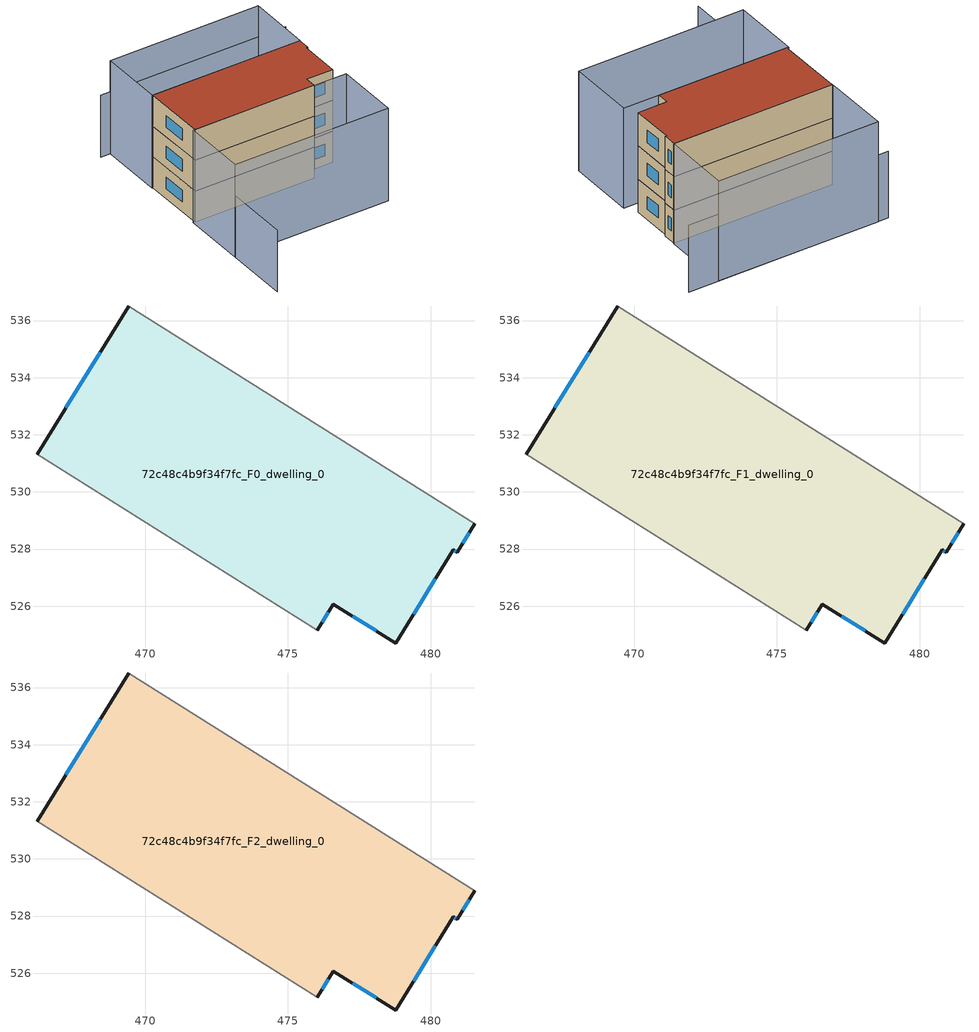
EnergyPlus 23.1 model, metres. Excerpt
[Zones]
72c48c4b9f34f7fc_F0_dwelling_0
 floor ground (EU_floor_Construction): 481.55,528.89 480.93,527.88 480.79,527.97 478.78,524.71 476.58,526.07 476.03,525.16 466.21,531.33 469.42,536.51 z0
 wall outside (EU_wall_Construction): 469.42,536.51 466.21,531.33 / 476.03,525.16 476.58,526.07 478.78,524.71 480.79,527.97 480.93,527.88 481.55,528.89 z0:3
 wall adiabatic (EU_wall_Construction): 466.21,531.33 476.03,525.16 / 481.55,528.89 469.42,536.51 z0:3
 window (EU_Window_Construction): 468.42,534.89 467.21,532.94 / 481.12,528.2 481.35,528.58 / 480.83,527.94 480.88,527.91 / 479.4,525.73 480.16,526.95 / 477.27,525.64 478.09,525.13 / 476.2,525.44 476.41,525.78 z0.93:2.07
72c48c4b9f34f7fc_F1_dwelling_0
 floor to 72c48c4b9f34f7fc_F0_dwelling_0 (EU_floor_Construction): 481.55,528.89 480.92,527.88 480.79,527.97 478.77,524.71 476.58,526.07 476.03,525.16 466.21,531.33 469.42,536.51 z3
 wall outside (EU_wall_Construction): 469.42,536.51 466.21,531.33 / 476.03,525.16 476.58,526.07 478.78,524.71 480.79,527.97 480.93,527.88 481.55,528.89 z3:6
 wall adiabatic (EU_wall_Construction): 466.21,531.33 476.03,525.16 / 481.55,528.89 469.42,536.51 z3:6
 window (EU_Window_Construction): 468.42,534.89 467.21,532.94 / 481.12,528.2 481.35,528.58 / 480.83,527.94 480.88,527.91 / 479.4,525.73 480.16,526.95 / 477.27,525.64 478.09,525.13 / 476.2,525.44 476.41,525.78 z3.93:5.07
72c48c4b9f34f7fc_F2_dwelling_0
 floor to 72c48c4b9f34f7fc_F1_dwelling_0 (EU_floor_Construction): 481.55,528.89 480.92,527.88 480.79,527.97 478.77,524.71 476.58,526.07 476.03,525.16 466.21,531.33 469.42,536.51 z6
 wall outside (EU_wall_Construction): 469.42,536.51 466.21,531.33 / 476.03,525.16 476.58,526.07 478.78,524.71 480.79,527.97 480.93,527.88 481.55,528.89 z6:9
 wall adiabatic (EU_wall_Construction): 466.21,531.33 476.03,525.16 / 481.55,528.89 469.42,536.51 z6:9
 window (EU_Window_Construction): 468.42,534.89 467.21,532.94 / 481.12,528.2 481.35,528.58 / 480.83,527.94 480.88,527.91 / 479.4,525.73 480.16,526.95 / 477.27,525.64 478.09,525.13 / 476.2,525.44 476.41,525.78 z6.93:8.07
 roof outside (EU_roof_Construction): 478.78,524.71 480.79,527.97 480.93,527.88 481.55,528.89 469.42,536.51 466.21,531.33 476.03,525.16 476.58,526.07 z9
shading: 459.57,521.1 462.81,526.26 / 487.13,532.58 471.83,542.19 z0:6; 475.44,518.33 462.81,526.27 / 462.81,526.27 466.05,531.43 / 466.05,531.43 478.69,523.49 / 478.69,523.49 475.44,518.33 / 472.62,541.7 484.83,534.03 / 484.83,534.03 481.58,528.87 / 481.58,528.87 469.38,536.53 / 469.38,536.53 472.62,541.7 z0:9
[Building]
EU S2 Campaign: North Axis=0; Terrain=City; Solar Distribution=FullExterior
[Site:Location]
Montreal-Trudeau.Intl.AP: Latitude=45.4667; Longitude=-73.75; Time Zone=-5; Elevation=36
[SizingPeriod:WeatherFileDays]
AnnualSizingPeriod: Begin Month=1; Begin Day of Month=1; End Month=12; End Day of Month=31; Day of Week for Start Day=Monday; Use Weather File Daylight Saving Period=No; Use Weather File Rain and Snow Indicators=No
[MATERIAL]
EU_InternalMass_Material: Roughness=MediumRough; Thickness=0.1; Conductivity=1; Density=1800; Specific Heat=900; Thermal Absorptance=0.9; Solar Absorptance=0.7; Visible Absorptance=0.7
[MATERIAL:NOMASS] Roughness=MediumRough; Thermal Absorptance=0.9; Solar Absorptance=0.7; Visible Absorptance=0.7
Name | Thermal Resistance
EU_wall_NoMass; EU_floor_NoMass | 1.36485
EU_roof_NoMass | 2.55992
[WINDOWMATERIAL:SIMPLEGLAZINGSYSTEM]
EU_Window_SimpleGlazing: UFactor=3.92339; Solar Heat Gain Coefficient=0.8; Visible Transmittance=0.8
[CONSTRUCTION]
EU_wall_Construction: EU_wall_NoMass
EU_roof_Construction: EU_roof_NoMass
EU_floor_Construction: EU_floor_NoMass
EU_Window_Construction: EU_Window_SimpleGlazing
EU_InternalMass_Construction: EU_InternalMass_Material
[ZONE] Type=1; Multiplier=1; Ceiling Height=autocalculate; Volume=251.254; Floor Area=autocalculate; Part of Total Floor Area=Yes
72c48c4b9f34f7fc_F0_dwelling_0; 72c48c4b9f34f7fc_F1_dwelling_0; 72c48c4b9f34f7fc_F2_dwelling_0
[INTERNALMASS] Construction=EU_InternalMass_Construction; Surface Area=83.7514
Name | Zone or ZoneList
72c48c4b9f34f7fc_F0_dwelling_0_EU_InternalMass | 72c48c4b9f34f7fc_F0_dwelling_0
72c48c4b9f34f7fc_F1_dwelling_0_EU_InternalMass | 72c48c4b9f34f7fc_F1_dwelling_0
72c48c4b9f34f7fc_F2_dwelling_0_EU_InternalMass | 72c48c4b9f34f7fc_F2_dwelling_0
[OTHEREQUIPMENT] Fuel Type=Electricity; Design Level Calculation Method=Watts/Area; Power per Zone Floor Area=1; Fraction Latent=0; Fraction Radiant=0; Fraction Lost=0; Carbon Dioxide Generation Rate=0; EndUse Subcategory=EU_Step8_InternalGains
Name | Zone or ZoneList or Space or SpaceList | Schedule
EU_Step8_InternalGain_72c48c4b9f34f7fc_F0_dwelling_0_f000 | 72c48c4b9f34f7fc_F0_dwelling_0 | EU_Step8_GainSchedule_72c48c4b9f34f7fc_F0_dwelling_0_f000
EU_Step8_InternalGain_72c48c4b9f34f7fc_F1_dwelling_0_f000 | 72c48c4b9f34f7fc_F1_dwelling_0 | EU_Step8_GainSchedule_72c48c4b9f34f7fc_F1_dwelling_0_f000
EU_Step8_InternalGain_72c48c4b9f34f7fc_F2_dwelling_0_f000 | 72c48c4b9f34f7fc_F2_dwelling_0 | EU_Step8_GainSchedule_72c48c4b9f34f7fc_F2_dwelling_0_f000
[ZONEVENTILATION:DESIGNFLOWRATE] Schedule=EU_AlwaysOn; Design Flow Rate Calculation Method=AirChanges/Hour; Air Changes per Hour=0.860309; Ventilation Type=Natural; Fan Pressure Rise=0; Fan Total Efficiency=1; Constant Term Coefficient=1; Temperature Term Coefficient=0; Velocity Term Coefficient=0; Velocity Squared Term Coefficient=0; Minimum Indoor Temperature=-100; Maximum Indoor Temperature=100; Delta Temperature=-100; Minimum Outdoor Temperature=-100; Maximum Outdoor Temperature=100; Maximum Wind Speed=40
Name | Zone or ZoneList or Space or SpaceList
EU_ConstantAir_72c48c4b9f34f7fc_F0_dwelling_0 | 72c48c4b9f34f7fc_F0_dwelling_0
EU_ConstantAir_72c48c4b9f34f7fc_F1_dwelling_0 | 72c48c4b9f34f7fc_F1_dwelling_0
EU_ConstantAir_72c48c4b9f34f7fc_F2_dwelling_0 | 72c48c4b9f34f7fc_F2_dwelling_0
[HVACTEMPLATE:THERMOSTAT] Constant Heating Setpoint=20; Constant Cooling Setpoint=50
EU_HeatOnly_72c48c4b9f34f7fc_F0_dwelling_0; EU_HeatOnly_72c48c4b9f34f7fc_F1_dwelling_0; EU_HeatOnly_72c48c4b9f34f7fc_F2_dwelling_0
[HVACTEMPLATE:ZONE:IDEALLOADSAIRSYSTEM] System Availability Schedule=EU_AlwaysOn; Maximum Heating Supply Air Temperature=50; Minimum Cooling Supply Air Temperature=13; Maximum Heating Supply Air Humidity Ratio=0.0156; Minimum Cooling Supply Air Humidity Ratio=0.0077; Heating Limit=NoLimit; Cooling Limit=NoLimit; Heating Availability Schedule=EU_AlwaysOn; Cooling Availability Schedule=EU_CoolingOff; Dehumidification Control Type=ConstantSensibleHeatRatio; Cooling Sensible Heat Ratio=0.7; Dehumidification Setpoint=60; Humidification Control Type=None; Humidification Setpoint=30; Outdoor Air Method=None; Outdoor Air Flow Rate per Person=0.00944; Outdoor Air Flow Rate per Zone Floor Area=0; Outdoor Air Flow Rate per Zone=0; Demand Controlled Ventilation Type=None; Outdoor Air Economizer Type=NoEconomizer; Heat Recovery Type=None; Sensible Heat Recovery Effectiveness=0.7; Latent Heat Recovery Effectiveness=0.65
Name | Template Thermostat
72c48c4b9f34f7fc_F0_dwelling_0 | EU_HeatOnly_72c48c4b9f34f7fc_F0_dwelling_0
72c48c4b9f34f7fc_F1_dwelling_0 | EU_HeatOnly_72c48c4b9f34f7fc_F1_dwelling_0
72c48c4b9f34f7fc_F2_dwelling_0 | EU_HeatOnly_72c48c4b9f34f7fc_F2_dwelling_0
[SIZING:ZONE] Zone Cooling Design Supply Air Temperature Input Method=SupplyAirTemperature; Zone Cooling Design Supply Air Temperature=13; Zone Heating Design Supply Air Temperature Input Method=SupplyAirTemperature; Zone Heating Design Supply Air Temperature=50; Zone Cooling Design Supply Air Humidity Ratio=0.008; Zone Heating Design Supply Air Humidity Ratio=0.008; Cooling Design Air Flow Method=DesignDay; Cooling Design Air Flow Rate=0; Cooling Minimum Air Flow per Zone Floor Area=0.000762; Cooling Minimum Air Flow=0; Cooling Minimum Air Flow Fraction=0.2; Heating Design Air Flow Method=DesignDay; Heating Design Air Flow Rate=0; Heating Maximum Air Flow per Zone Floor Area=0.002032; Heating Maximum Air Flow=0.141576; Heating Maximum Air Flow Fraction=0.3; Account for Dedicated Outdoor Air System=No; Dedicated Outdoor Air System Control Strategy=NeutralSupplyAir; Dedicated Outdoor Air Low Setpoint Temperature for Design=autosize; Dedicated Outdoor Air High Setpoint Temperature for Design=autosize; Zone Load Sizing Method=Sensible Load Only No Latent Load; Zone Latent Cooling Design Supply Air Humidity Ratio Input Method=HumidityRatioDifference; Zone Cooling Design Supply Air Humidity Ratio Difference=0.005; Zone Latent Heating Design Supply Air Humidity Ratio Input Method=HumidityRatioDifference; Zone Humidification Design Supply Air Humidity Ratio Difference=0.005
72c48c4b9f34f7fc_F0_dwelling_0; 72c48c4b9f34f7fc_F1_dwelling_0; 72c48c4b9f34f7fc_F2_dwelling_0
[SCHEDULE:CONSTANT]
Name | Hourly Value
EU_AlwaysOn | 1
EU_CoolingOff | 0
[SCHEDULE:FILE] Column Number=1; Rows to Skip at Top=0; Number of Hours of Data=8760; Column Separator=Comma; Interpolate to Timestep=No; Minutes per Item=60; Adjust Schedule for Daylight Savings=Yes
Name | File
EU_Step8_GainSchedule_72c48c4b9f34f7fc_F0_dwelling_0_f000 | ../../schedules/72c48c4b9f34f7fc/72c48c4b9f34f7fc_F0_dwelling_0_f000_gain.csv
EU_Step8_GainSchedule_72c48c4b9f34f7fc_F1_dwelling_0_f000 | ../../schedules/72c48c4b9f34f7fc/72c48c4b9f34f7fc_F1_dwelling_0_f000_gain.csv
EU_Step8_GainSchedule_72c48c4b9f34f7fc_F2_dwelling_0_f000 | ../../schedules/72c48c4b9f34f7fc/72c48c4b9f34f7fc_F2_dwelling_0_f000_gain.csv
